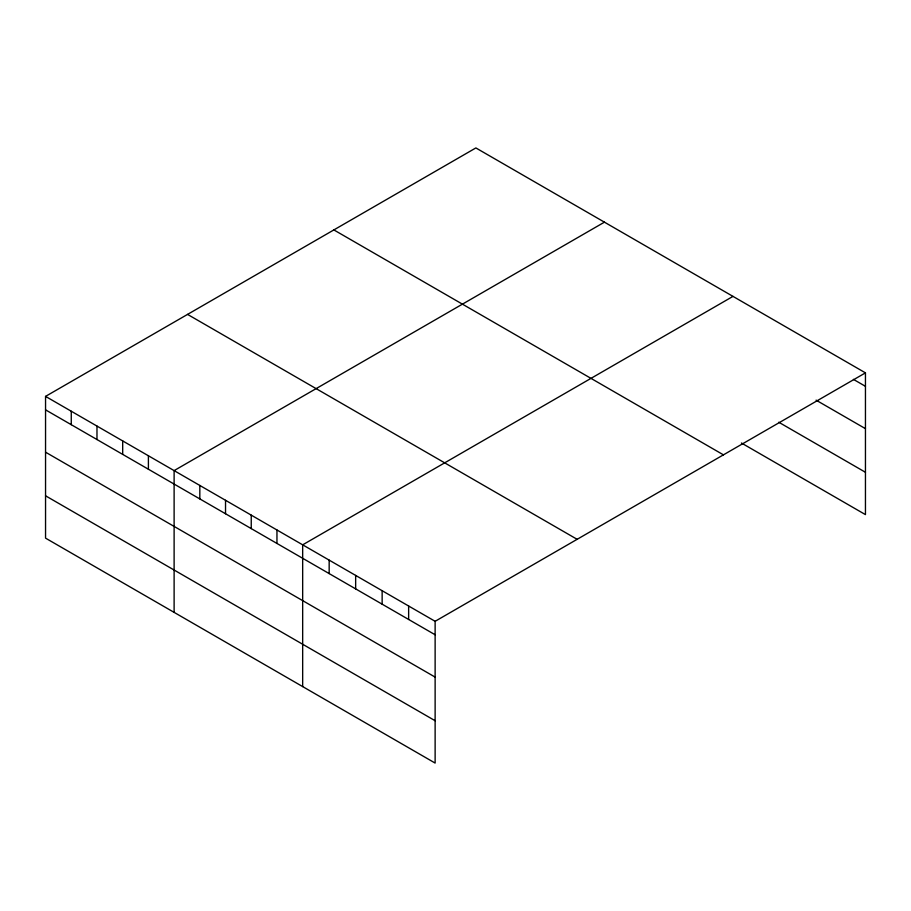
<?xml version="1.0" encoding="UTF-8"?>
<svg xmlns="http://www.w3.org/2000/svg" width="911" height="911" viewBox="0 0 911 911"><rect width="100%" height="100%" fill="white"/><g stroke="black" fill="none" stroke-linecap="round" stroke-linejoin="round"><path stroke-width="1.37" d="M865.45 372.861L435.128 621.302L435.128 763.065L45.55 538.139L45.55 396.387L475.872 147.935L865.45 372.861L865.45 514.613L741.417 443.008M604.437 222.159L174.115 470.611L174.115 612.363M732.991 296.382L302.668 544.835L302.668 686.587M853.413 379.363L865.45 386.321M816.085 400.157L865.45 428.66M778.757 422.226L865.45 472.274M333.87 229.925L723.448 454.851M187.552 314.397L577.13 539.312M45.55 396.387L435.128 621.302M45.55 409.848L435.128 634.762M45.55 452.186L435.128 677.101M45.55 495.8L435.128 720.726M408.64 606.009L408.64 619.469M382.142 590.715L382.142 604.175M355.654 575.422L355.654 588.882M329.167 560.128L329.167 573.588M276.955 529.986L276.955 543.446M251.242 515.136L251.242 528.596M225.529 500.298L225.529 513.758M199.828 485.449L199.828 498.909M148.402 455.762L148.402 469.222M122.689 440.913L122.689 454.373M96.976 426.075L96.976 439.535M71.263 411.225L71.263 424.685"/></g></svg>
